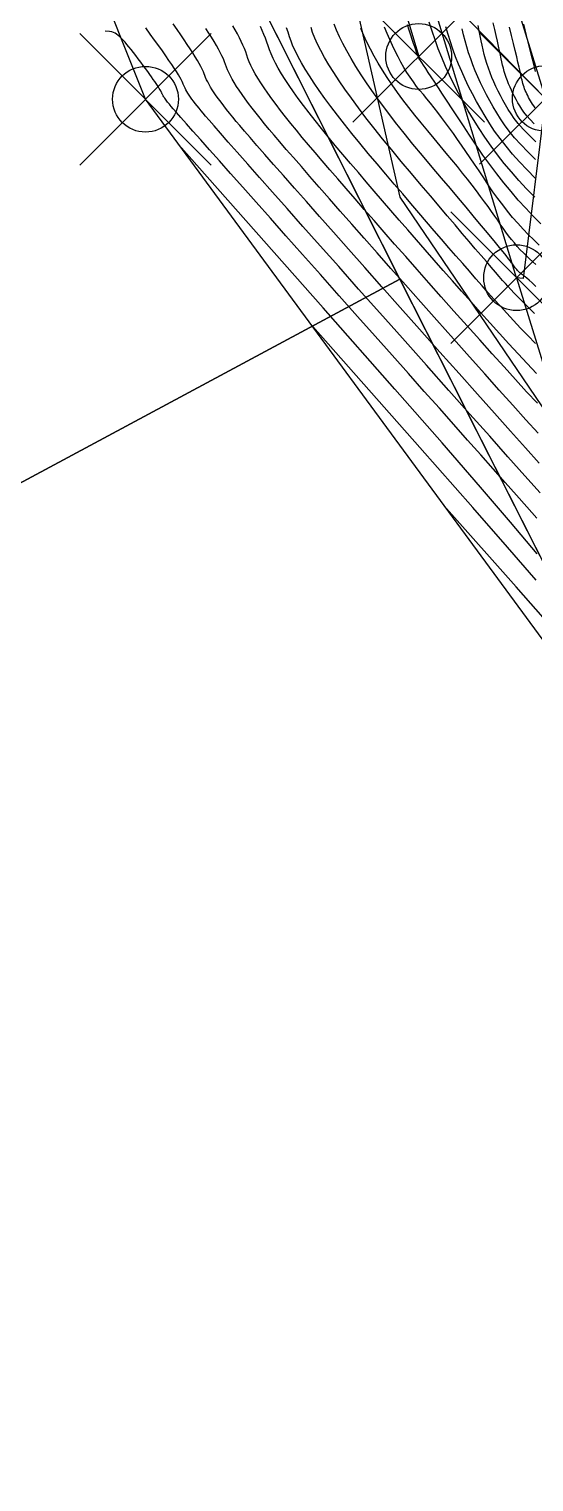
# Model space of a CAD drawing. Extents: x 83 to 1412852, y -76 to 4931706.
# Drawn here: x 1412638.9 to 1412645.04, y 4931529.08 to 4931546.74 of the extents above; entities that cross this region are included whole.
import ezdxf

# ---------------------------------------------------------------- set-up
doc = ezdxf.new("R2010")
doc.units = 0
doc.header["$MEASUREMENT"] = 0
doc.header["$PDMODE"] = 35
doc.header["$PDSIZE"] = 0.8
doc.layers.get('0').update_dxf_attribs({"color": 1, "linetype": 'CONTINUOUS'})
for name, color, linetype in [('Ground topo-Rev01', 1, 'CONTINUOUS'), ('New scratch layer', 1, 'CONTINUOUS'), ('nz-property-titles(LINZ DOWNLOAD)', 1, 'CONTINUOUS')]:
    doc.layers.add(name, color=color, linetype=linetype)

msp = doc.modelspace()

# ---------------------------------------------------------------- linework, layer by layer
for points in [[(1412628.11, 4931577.5), (1412633.05, 4931574.19), (1412634.96, 4931570.18), (1412641.65, 4931558.92), (1412643.23, 4931552.22), (1412645.18, 4931545.9), (1412648.78, 4931537.03), (1412651.34, 4931534.66), (1412654.11, 4931534.38), (1412662.28, 4931539.83)], [(1412637.51, 4931561.72), (1412642.32, 4931553.03), (1412642.88, 4931549.84), (1412643.18, 4931547.95), (1412643.64, 4931546.41)], [(1412644.83, 4931543.72), (1412643.51, 4931548.07)], [(1412645.105, 4931541.466), (1412644.937, 4931541.653), (1412644.756, 4931541.855), (1412644.561, 4931542.072), (1412644.353, 4931542.305), (1412644.132, 4931542.553), (1412643.898, 4931542.816), (1412643.651, 4931543.094), (1412643.416, 4931543.358), (1412643.194, 4931543.608), (1412642.985, 4931543.843), (1412642.789, 4931544.065), (1412642.605, 4931544.272), (1412642.434, 4931544.466), (1412642.276, 4931544.645), (1412642.13, 4931544.81), (1412641.997, 4931544.961), (1412641.877, 4931545.098), (1412641.77, 4931545.22), (1412641.675, 4931545.329), (1412641.593, 4931545.423), (1412641.524, 4931545.503), (1412641.467, 4931545.569), (1412641.423, 4931545.621), (1412641.382, 4931545.671), (1412641.342, 4931545.72), (1412641.305, 4931545.766), (1412641.271, 4931545.811), (1412641.238, 4931545.853), (1412641.208, 4931545.894), (1412641.18, 4931545.933), (1412641.155, 4931545.97), (1412641.132, 4931546.005), (1412641.111, 4931546.039), (1412641.092, 4931546.07), (1412641.076, 4931546.1), (1412641.062, 4931546.128), (1412641.05, 4931546.153), (1412641.041, 4931546.178), (1412641.034, 4931546.2), (1412641.024, 4931546.225), (1412641.01, 4931546.255), (1412640.994, 4931546.287), (1412640.974, 4931546.323), (1412640.951, 4931546.363), (1412640.925, 4931546.406), (1412640.896, 4931546.453), (1412640.864, 4931546.503), (1412640.828, 4931546.556), (1412640.79, 4931546.613), (1412640.748, 4931546.674), (1412640.703, 4931546.738), (1412640.655, 4931546.806)], [(1412645.082, 4931542.193), (1412644.952, 4931542.334), (1412644.817, 4931542.482), (1412644.677, 4931542.635), (1412644.532, 4931542.796), (1412644.383, 4931542.963), (1412644.228, 4931543.136), (1412644.068, 4931543.315), (1412643.914, 4931543.489), (1412643.765, 4931543.658), (1412643.621, 4931543.821), (1412643.482, 4931543.978), (1412643.348, 4931544.129), (1412643.22, 4931544.275), (1412643.097, 4931544.416), (1412642.979, 4931544.55), (1412642.867, 4931544.68), (1412642.759, 4931544.803), (1412642.657, 4931544.921), (1412642.56, 4931545.033), (1412642.469, 4931545.14), (1412642.382, 4931545.241), (1412642.301, 4931545.336), (1412642.225, 4931545.426), (1412642.154, 4931545.513), (1412642.086, 4931545.596), (1412642.022, 4931545.676), (1412641.962, 4931545.753), (1412641.906, 4931545.827), (1412641.854, 4931545.897), (1412641.806, 4931545.964), (1412641.762, 4931546.028), (1412641.722, 4931546.089), (1412641.686, 4931546.147), (1412641.654, 4931546.201), (1412641.626, 4931546.252), (1412641.601, 4931546.3), (1412641.581, 4931546.345), (1412641.565, 4931546.387), (1412641.553, 4931546.425), (1412641.539, 4931546.465), (1412641.522, 4931546.506), (1412641.504, 4931546.548), (1412641.484, 4931546.592), (1412641.461, 4931546.638), (1412641.437, 4931546.685), (1412641.41, 4931546.733), (1412641.382, 4931546.782)], [(1412645.07, 4931542.557), (1412644.959, 4931542.675), (1412644.848, 4931542.795), (1412644.735, 4931542.917), (1412644.622, 4931543.041), (1412644.508, 4931543.167), (1412644.393, 4931543.296), (1412644.277, 4931543.426), (1412644.162, 4931543.555), (1412644.05, 4931543.683), (1412643.938, 4931543.809), (1412643.828, 4931543.934), (1412643.72, 4931544.058), (1412643.613, 4931544.18), (1412643.507, 4931544.301), (1412643.404, 4931544.421), (1412643.301, 4931544.539), (1412643.2, 4931544.656), (1412643.101, 4931544.771), (1412643.003, 4931544.885), (1412642.907, 4931544.998), (1412642.812, 4931545.11), (1412642.718, 4931545.22), (1412642.627, 4931545.328), (1412642.54, 4931545.433), (1412642.457, 4931545.534), (1412642.38, 4931545.631), (1412642.307, 4931545.724), (1412642.24, 4931545.813), (1412642.177, 4931545.899), (1412642.119, 4931545.98), (1412642.065, 4931546.058), (1412642.017, 4931546.131), (1412641.973, 4931546.201), (1412641.934, 4931546.267), (1412641.9, 4931546.329), (1412641.871, 4931546.387), (1412641.847, 4931546.441), (1412641.827, 4931546.491), (1412641.812, 4931546.538), (1412641.796, 4931546.584), (1412641.779, 4931546.631), (1412641.759, 4931546.679), (1412641.739, 4931546.727), (1412641.716, 4931546.775)], [(1412645.064, 4931543.615), (1412645.018, 4931543.656), (1412644.981, 4931543.689), (1412644.953, 4931543.714), (1412644.933, 4931543.73), (1412644.922, 4931543.737), (1412644.912, 4931543.745), (1412644.901, 4931543.753), (1412644.891, 4931543.761), (1412644.881, 4931543.77), (1412644.871, 4931543.779), (1412644.861, 4931543.788), (1412644.851, 4931543.798), (1412644.842, 4931543.808), (1412644.832, 4931543.819), (1412644.823, 4931543.829), (1412644.814, 4931543.84), (1412644.805, 4931543.852), (1412644.796, 4931543.864), (1412644.787, 4931543.876), (1412644.779, 4931543.888), (1412644.77, 4931543.901), (1412644.755, 4931543.922), (1412644.733, 4931543.951), (1412644.703, 4931543.988), (1412644.667, 4931544.033), (1412644.623, 4931544.086), (1412644.573, 4931544.148), (1412644.516, 4931544.217), (1412644.451, 4931544.295), (1412644.38, 4931544.381), (1412644.302, 4931544.474), (1412644.216, 4931544.576), (1412644.124, 4931544.686), (1412644.025, 4931544.805), (1412643.918, 4931544.931), (1412643.805, 4931545.065), (1412643.685, 4931545.207), (1412643.57, 4931545.345), (1412643.462, 4931545.479), (1412643.36, 4931545.608), (1412643.264, 4931545.732), (1412643.175, 4931545.852), (1412643.091, 4931545.968), (1412643.013, 4931546.079), (1412642.942, 4931546.185), (1412642.877, 4931546.287), (1412642.818, 4931546.385), (1412642.765, 4931546.478), (1412642.718, 4931546.566), (1412642.677, 4931546.65), (1412642.642, 4931546.73), (1412642.614, 4931546.805)], [(1412645.126, 4931544.375), (1412645.033, 4931544.468), (1412644.941, 4931544.564), (1412644.851, 4931544.664), (1412644.762, 4931544.767), (1412644.675, 4931544.873), (1412644.589, 4931544.982), (1412644.504, 4931545.095), (1412644.421, 4931545.211), (1412644.339, 4931545.33), (1412644.259, 4931545.453), (1412644.184, 4931545.567), (1412644.113, 4931545.675), (1412644.048, 4931545.775), (1412643.987, 4931545.867), (1412643.931, 4931545.952), (1412643.881, 4931546.029), (1412643.835, 4931546.099), (1412643.793, 4931546.162), (1412643.757, 4931546.216), (1412643.726, 4931546.264), (1412643.7, 4931546.304), (1412643.678, 4931546.336), (1412643.661, 4931546.361), (1412643.65, 4931546.378), (1412643.643, 4931546.388), (1412643.641, 4931546.39), (1412643.637, 4931546.398), (1412643.632, 4931546.412), (1412643.624, 4931546.432), (1412643.615, 4931546.457), (1412643.604, 4931546.489), (1412643.592, 4931546.526), (1412643.578, 4931546.568), (1412643.562, 4931546.617), (1412643.544, 4931546.671), (1412643.524, 4931546.731), (1412643.503, 4931546.797)], [(1412645.05, 4931544.701), (1412644.951, 4931544.802), (1412644.857, 4931544.903), (1412644.767, 4931545.006), (1412644.68, 4931545.11), (1412644.598, 4931545.214), (1412644.519, 4931545.32), (1412644.445, 4931545.427), (1412644.374, 4931545.534), (1412644.307, 4931545.642), (1412644.242, 4931545.75), (1412644.181, 4931545.858), (1412644.123, 4931545.965), (1412644.068, 4931546.073), (1412644.016, 4931546.181), (1412643.967, 4931546.289), (1412643.921, 4931546.397), (1412643.878, 4931546.505), (1412643.839, 4931546.612), (1412643.802, 4931546.72), (1412643.769, 4931546.828)], [(1412645.065, 4931545.372), (1412644.981, 4931545.452), (1412644.909, 4931545.526), (1412644.849, 4931545.594), (1412644.801, 4931545.656), (1412644.764, 4931545.711), (1412644.729, 4931545.767), (1412644.696, 4931545.823), (1412644.664, 4931545.878), (1412644.634, 4931545.934), (1412644.606, 4931545.989), (1412644.579, 4931546.045), (1412644.554, 4931546.101), (1412644.53, 4931546.156), (1412644.508, 4931546.212), (1412644.488, 4931546.268), (1412644.469, 4931546.323), (1412644.452, 4931546.379), (1412644.436, 4931546.435), (1412644.422, 4931546.491), (1412644.41, 4931546.546), (1412644.399, 4931546.602), (1412644.387, 4931546.661), (1412644.375, 4931546.722), (1412644.361, 4931546.786)], [(1412645.045, 4931545.591), (1412644.994, 4931545.642), (1412644.953, 4931545.689), (1412644.919, 4931545.732), (1412644.894, 4931545.77), (1412644.87, 4931545.808), (1412644.847, 4931545.847), (1412644.826, 4931545.885), (1412644.805, 4931545.923), (1412644.785, 4931545.961), (1412644.767, 4931546), (1412644.75, 4931546.038), (1412644.733, 4931546.076), (1412644.718, 4931546.115), (1412644.704, 4931546.153), (1412644.691, 4931546.191), (1412644.679, 4931546.229), (1412644.669, 4931546.268), (1412644.659, 4931546.306), (1412644.65, 4931546.344), (1412644.643, 4931546.383), (1412644.634, 4931546.427), (1412644.623, 4931546.477), (1412644.611, 4931546.534), (1412644.597, 4931546.597), (1412644.581, 4931546.665), (1412644.564, 4931546.74), (1412644.545, 4931546.821)], [(1412645.061, 4931546.227), (1412645.039, 4931546.317), (1412645.013, 4931546.421), (1412644.984, 4931546.536), (1412644.952, 4931546.665), (1412644.917, 4931546.805)], [(1412645.076, 4931540.796), (1412644.955, 4931540.932), (1412644.827, 4931541.077), (1412644.69, 4931541.231), (1412644.546, 4931541.394), (1412644.394, 4931541.565), (1412644.234, 4931541.746), (1412644.066, 4931541.934), (1412643.891, 4931542.132), (1412643.708, 4931542.338), (1412643.517, 4931542.553), (1412643.318, 4931542.777), (1412643.112, 4931543.009), (1412642.897, 4931543.25), (1412642.675, 4931543.5), (1412642.446, 4931543.758), (1412642.23, 4931544.001), (1412642.027, 4931544.229), (1412641.838, 4931544.442), (1412641.663, 4931544.639), (1412641.501, 4931544.821), (1412641.353, 4931544.988), (1412641.219, 4931545.14), (1412641.098, 4931545.276), (1412640.991, 4931545.397), (1412640.897, 4931545.503), (1412640.817, 4931545.593), (1412640.75, 4931545.668), (1412640.698, 4931545.728), (1412640.658, 4931545.773), (1412640.633, 4931545.803), (1412640.621, 4931545.817), (1412640.61, 4931545.83), (1412640.599, 4931545.844), (1412640.589, 4931545.856), (1412640.579, 4931545.868), (1412640.57, 4931545.88), (1412640.562, 4931545.891), (1412640.555, 4931545.902), (1412640.548, 4931545.912), (1412640.541, 4931545.921), (1412640.536, 4931545.931), (1412640.531, 4931545.939), (1412640.526, 4931545.947), (1412640.522, 4931545.955), (1412640.519, 4931545.962), (1412640.517, 4931545.968), (1412640.515, 4931545.974), (1412640.511, 4931545.983), (1412640.505, 4931545.993), (1412640.498, 4931546.006), (1412640.488, 4931546.022), (1412640.477, 4931546.039), (1412640.464, 4931546.059), (1412640.449, 4931546.081), (1412640.433, 4931546.105), (1412640.414, 4931546.132), (1412640.394, 4931546.161), (1412640.371, 4931546.192), (1412640.347, 4931546.226), (1412640.321, 4931546.262), (1412640.293, 4931546.3), (1412640.264, 4931546.34), (1412640.232, 4931546.383), (1412640.202, 4931546.423), (1412640.173, 4931546.46), (1412640.146, 4931546.495), (1412640.119, 4931546.527), (1412640.094, 4931546.557), (1412640.071, 4931546.584), (1412640.049, 4931546.608), (1412640.028, 4931546.63), (1412640.007, 4931546.649), (1412639.988, 4931546.666), (1412639.969, 4931546.68), (1412639.95, 4931546.692), (1412639.931, 4931546.701), (1412639.91, 4931546.708), (1412639.882, 4931546.713), (1412639.829, 4931546.717)], [(1412645.117, 4931541.102), (1412644.93, 4931541.312), (1412644.725, 4931541.542), (1412644.503, 4931541.791), (1412644.263, 4931542.06), (1412644.007, 4931542.348), (1412643.733, 4931542.656), (1412643.442, 4931542.983), (1412643.168, 4931543.292), (1412642.909, 4931543.582), (1412642.668, 4931543.855), (1412642.443, 4931544.108), (1412642.234, 4931544.344), (1412642.041, 4931544.561), (1412641.865, 4931544.759), (1412641.706, 4931544.939), (1412641.563, 4931545.101), (1412641.436, 4931545.245), (1412641.326, 4931545.37), (1412641.232, 4931545.476), (1412641.155, 4931545.565), (1412641.094, 4931545.635), (1412641.05, 4931545.686), (1412641.022, 4931545.719), (1412640.996, 4931545.751), (1412640.971, 4931545.782), (1412640.947, 4931545.811), (1412640.925, 4931545.84), (1412640.904, 4931545.867), (1412640.885, 4931545.893), (1412640.867, 4931545.917), (1412640.851, 4931545.941), (1412640.836, 4931545.963), (1412640.823, 4931545.985), (1412640.811, 4931546.005), (1412640.801, 4931546.024), (1412640.792, 4931546.041), (1412640.785, 4931546.058), (1412640.779, 4931546.073), (1412640.774, 4931546.087), (1412640.766, 4931546.106), (1412640.754, 4931546.129), (1412640.738, 4931546.157), (1412640.719, 4931546.189), (1412640.696, 4931546.226), (1412640.669, 4931546.267), (1412640.639, 4931546.313), (1412640.605, 4931546.363), (1412640.567, 4931546.418), (1412640.525, 4931546.477), (1412640.48, 4931546.541), (1412640.431, 4931546.609), (1412640.378, 4931546.682), (1412640.322, 4931546.76)], [(1412645.093, 4931541.83), (1412644.944, 4931541.993), (1412644.786, 4931542.168), (1412644.619, 4931542.354), (1412644.443, 4931542.55), (1412644.257, 4931542.758), (1412644.063, 4931542.976), (1412643.86, 4931543.205), (1412643.665, 4931543.424), (1412643.479, 4931543.633), (1412643.303, 4931543.832), (1412643.135, 4931544.021), (1412642.977, 4931544.201), (1412642.827, 4931544.371), (1412642.686, 4931544.53), (1412642.555, 4931544.68), (1412642.432, 4931544.82), (1412642.318, 4931544.95), (1412642.214, 4931545.071), (1412642.118, 4931545.181), (1412642.031, 4931545.281), (1412641.953, 4931545.372), (1412641.884, 4931545.453), (1412641.824, 4931545.524), (1412641.768, 4931545.592), (1412641.714, 4931545.658), (1412641.663, 4931545.721), (1412641.616, 4931545.782), (1412641.572, 4931545.84), (1412641.531, 4931545.896), (1412641.493, 4931545.949), (1412641.458, 4931545.999), (1412641.427, 4931546.047), (1412641.398, 4931546.093), (1412641.373, 4931546.136), (1412641.351, 4931546.176), (1412641.332, 4931546.214), (1412641.316, 4931546.249), (1412641.303, 4931546.282), (1412641.293, 4931546.312), (1412641.281, 4931546.345), (1412641.266, 4931546.38), (1412641.249, 4931546.418), (1412641.229, 4931546.458), (1412641.206, 4931546.5), (1412641.181, 4931546.545), (1412641.153, 4931546.593), (1412641.123, 4931546.643), (1412641.09, 4931546.695), (1412641.054, 4931546.75)], [(1412645.058, 4931542.921), (1412644.967, 4931543.016), (1412644.879, 4931543.108), (1412644.794, 4931543.199), (1412644.712, 4931543.287), (1412644.633, 4931543.372), (1412644.558, 4931543.456), (1412644.486, 4931543.537), (1412644.411, 4931543.621), (1412644.335, 4931543.708), (1412644.256, 4931543.798), (1412644.175, 4931543.891), (1412644.091, 4931543.987), (1412644.006, 4931544.085), (1412643.918, 4931544.187), (1412643.828, 4931544.291), (1412643.736, 4931544.398), (1412643.641, 4931544.509), (1412643.545, 4931544.622), (1412643.446, 4931544.738), (1412643.344, 4931544.857), (1412643.241, 4931544.978), (1412643.136, 4931545.103), (1412643.028, 4931545.231), (1412642.926, 4931545.354), (1412642.829, 4931545.472), (1412642.738, 4931545.586), (1412642.653, 4931545.695), (1412642.574, 4931545.8), (1412642.5, 4931545.9), (1412642.431, 4931545.996), (1412642.369, 4931546.087), (1412642.312, 4931546.173), (1412642.261, 4931546.255), (1412642.215, 4931546.332), (1412642.175, 4931546.405), (1412642.141, 4931546.473), (1412642.112, 4931546.537), (1412642.089, 4931546.596), (1412642.072, 4931546.65), (1412642.054, 4931546.704), (1412642.035, 4931546.757)], [(1412645.046, 4931543.284), (1412644.974, 4931543.356), (1412644.909, 4931543.421), (1412644.852, 4931543.48), (1412644.801, 4931543.532), (1412644.759, 4931543.577), (1412644.723, 4931543.616), (1412644.694, 4931543.648), (1412644.66, 4931543.687), (1412644.62, 4931543.733), (1412644.573, 4931543.787), (1412644.521, 4931543.847), (1412644.463, 4931543.915), (1412644.399, 4931543.99), (1412644.328, 4931544.072), (1412644.252, 4931544.161), (1412644.17, 4931544.258), (1412644.082, 4931544.361), (1412643.988, 4931544.472), (1412643.888, 4931544.59), (1412643.782, 4931544.715), (1412643.67, 4931544.847), (1412643.553, 4931544.986), (1412643.429, 4931545.133), (1412643.312, 4931545.274), (1412643.201, 4931545.41), (1412643.096, 4931545.541), (1412642.999, 4931545.666), (1412642.907, 4931545.787), (1412642.823, 4931545.902), (1412642.744, 4931546.011), (1412642.672, 4931546.116), (1412642.607, 4931546.215), (1412642.548, 4931546.309), (1412642.496, 4931546.398), (1412642.45, 4931546.481), (1412642.411, 4931546.56), (1412642.378, 4931546.633), (1412642.351, 4931546.7), (1412642.332, 4931546.763)], [(1412645.065, 4931543.879), (1412645.026, 4931543.913), (1412644.987, 4931543.948), (1412644.949, 4931543.984), (1412644.912, 4931544.021), (1412644.875, 4931544.06), (1412644.838, 4931544.1), (1412644.803, 4931544.142), (1412644.767, 4931544.185), (1412644.733, 4931544.229), (1412644.699, 4931544.274), (1412644.665, 4931544.321), (1412644.632, 4931544.369), (1412644.6, 4931544.418), (1412644.565, 4931544.47), (1412644.526, 4931544.526), (1412644.485, 4931544.584), (1412644.44, 4931544.644), (1412644.393, 4931544.708), (1412644.342, 4931544.775), (1412644.289, 4931544.845), (1412644.232, 4931544.917), (1412644.172, 4931544.993), (1412644.11, 4931545.071), (1412644.044, 4931545.152), (1412643.975, 4931545.236), (1412643.903, 4931545.323), (1412643.829, 4931545.413), (1412643.751, 4931545.506), (1412643.67, 4931545.602), (1412643.593, 4931545.696), (1412643.519, 4931545.79), (1412643.448, 4931545.882), (1412643.381, 4931545.974), (1412643.318, 4931546.064), (1412643.258, 4931546.154), (1412643.201, 4931546.242), (1412643.149, 4931546.329), (1412643.099, 4931546.415), (1412643.053, 4931546.5), (1412643.011, 4931546.584), (1412642.972, 4931546.667), (1412642.936, 4931546.749)], [(1412645.104, 4931544.116), (1412645.038, 4931544.179), (1412644.972, 4931544.245), (1412644.908, 4931544.312), (1412644.845, 4931544.382), (1412644.782, 4931544.454), (1412644.721, 4931544.529), (1412644.661, 4931544.606), (1412644.601, 4931544.685), (1412644.543, 4931544.766), (1412644.486, 4931544.85), (1412644.43, 4931544.935), (1412644.374, 4931545.019), (1412644.32, 4931545.1), (1412644.266, 4931545.179), (1412644.214, 4931545.256), (1412644.162, 4931545.33), (1412644.111, 4931545.402), (1412644.062, 4931545.472), (1412644.013, 4931545.539), (1412643.965, 4931545.604), (1412643.918, 4931545.667), (1412643.872, 4931545.728), (1412643.827, 4931545.786), (1412643.782, 4931545.842), (1412643.739, 4931545.896), (1412643.697, 4931545.947), (1412643.655, 4931545.996), (1412643.615, 4931546.047), (1412643.575, 4931546.101), (1412643.536, 4931546.157), (1412643.498, 4931546.216), (1412643.461, 4931546.276), (1412643.425, 4931546.34), (1412643.39, 4931546.405), (1412643.355, 4931546.473), (1412643.321, 4931546.543), (1412643.289, 4931546.616), (1412643.257, 4931546.691), (1412643.226, 4931546.768)], [(1412645.057, 4931544.932), (1412644.958, 4931545.031), (1412644.866, 4931545.128), (1412644.781, 4931545.224), (1412644.702, 4931545.318), (1412644.629, 4931545.411), (1412644.563, 4931545.503), (1412644.504, 4931545.593), (1412644.448, 4931545.684), (1412644.394, 4931545.774), (1412644.342, 4931545.864), (1412644.293, 4931545.955), (1412644.247, 4931546.045), (1412644.204, 4931546.136), (1412644.163, 4931546.226), (1412644.124, 4931546.317), (1412644.088, 4931546.407), (1412644.055, 4931546.498), (1412644.025, 4931546.588), (1412643.997, 4931546.679), (1412643.971, 4931546.769)], [(1412645.059, 4931545.158), (1412644.966, 4931545.25), (1412644.881, 4931545.338), (1412644.805, 4931545.422), (1412644.739, 4931545.503), (1412644.682, 4931545.579), (1412644.634, 4931545.652), (1412644.588, 4931545.725), (1412644.545, 4931545.798), (1412644.503, 4931545.871), (1412644.464, 4931545.944), (1412644.427, 4931546.017), (1412644.391, 4931546.09), (1412644.358, 4931546.163), (1412644.327, 4931546.236), (1412644.298, 4931546.31), (1412644.272, 4931546.383), (1412644.247, 4931546.456), (1412644.224, 4931546.529), (1412644.204, 4931546.602), (1412644.185, 4931546.675), (1412644.169, 4931546.748)], [(1412645.056, 4931545.785), (1412645.038, 4931545.808), (1412645.024, 4931545.829), (1412645.011, 4931545.85), (1412644.999, 4931545.871), (1412644.987, 4931545.892), (1412644.975, 4931545.913), (1412644.965, 4931545.934), (1412644.955, 4931545.954), (1412644.945, 4931545.975), (1412644.936, 4931545.996), (1412644.928, 4931546.017), (1412644.92, 4931546.038), (1412644.913, 4931546.059), (1412644.907, 4931546.08), (1412644.901, 4931546.101), (1412644.896, 4931546.121), (1412644.891, 4931546.142), (1412644.887, 4931546.163), (1412644.881, 4931546.193), (1412644.872, 4931546.233), (1412644.861, 4931546.282), (1412644.847, 4931546.34), (1412644.831, 4931546.407), (1412644.812, 4931546.483), (1412644.792, 4931546.569), (1412644.768, 4931546.664), (1412644.743, 4931546.768)], [(1412645.08, 4931540.361), (1412644.755, 4931540.747), (1412644.392, 4931541.173), (1412643.924, 4931541.713), (1412643.352, 4931542.366), (1412642.481, 4931543.354), (1412640.727, 4931545.337)], [(1412644.83, 4931543.72), (1412646.03, 4931539.83), (1412646.99, 4931536.82), (1412648.15, 4931534.19), (1412651.5, 4931532.78), (1412653.74, 4931532.89), (1412655.25, 4931533.57), (1412657.05, 4931534.8)], [(1412645.067, 4931540.042), (1412644.72, 4931540.442), (1412644.297, 4931540.926), (1412643.652, 4931541.657), (1412642.354, 4931543.125)], [(1412645.242, 4931539.485), (1412644.824, 4931539.96), (1412643.98, 4931540.913)]]:
    msp.add_lwpolyline(points)
at = {"layer": 'Ground topo-Rev01', "color": 7}
for p in [(1412643.64, 4931546.41, 74.59), (1412640.32, 4931545.89, 76.95), (1412645.18, 4931545.9, 73.16), (1412644.83, 4931543.72, 75.27)]:
    msp.add_point(p, dxfattribs=at)
at = {"layer": 'New scratch layer', "color": 7, "linetype": 'Continuous', "flags": 128}
for points in [[(1412653.524, 4931556.488), (1412661.375, 4931553.403), (1412661.821, 4931549.139), (1412658.755, 4931547.976), (1412657.803, 4931545.218), (1412658.899, 4931542.933), (1412660.132, 4931540.572), (1412661.527, 4931539.447), (1412662.127, 4931539.635), (1412662.333, 4931539.634), (1412657.05, 4931534.8), (1412651.5, 4931532.78), (1412643.415, 4931544.698), (1412641.047, 4931555.109), (1412653.524, 4931556.488)], [(1412639.91, 4931554), (1412642.736, 4931554.541), (1412642.32, 4931553.03), (1412642.88, 4931549.84), (1412643.18, 4931547.95), (1412645.18, 4931545.9), (1412644.911, 4931543.712), (1412644.83, 4931543.72), (1412646.03, 4931539.83), (1412648.78, 4931537.03), (1412651.34, 4931534.66), (1412654.11, 4931534.38), (1412657.05, 4931534.8), (1412655.25, 4931533.57), (1412653.764, 4931532.881), (1412651.43, 4931532.703), (1412648.7, 4931533.15), (1412647.313, 4931534.133), (1412645.3, 4931539.115), (1412640.32, 4931545.89), (1412639.65, 4931547.57), (1412639.24, 4931547.71), (1412639.91, 4931554)]]:
    msp.add_lwpolyline(points, close=True, dxfattribs=at)
at = {"layer": 'nz-property-titles(LINZ DOWNLOAD)', "color": 7, "linetype": 'Continuous', "flags": 128}
for points in [[(1412682.698, 4931640.466), (1412710.054, 4931647.15), (1412737.411, 4931653.834), (1412764.203, 4931660.383), (1412779.006, 4931654.39), (1412775.741, 4931621.476), (1412777.168, 4931607.161), (1412789.245, 4931608.4), (1412777.36, 4931579.102), (1412649.678, 4931531.313), (1412643.411, 4931543.701), (1412638.895, 4931552.662), (1412621.576, 4931587.766), (1412660.662, 4931597.302), (1412699.748, 4931606.839), (1412682.698, 4931640.466)], [(1412590.081, 4931596.305), (1412611.422, 4931607.083), (1412621.576, 4931587.766), (1412638.895, 4931552.662), (1412643.411, 4931543.701), (1412600.705, 4931520.752), (1412596.296, 4931529.767), (1412591.809, 4931538.935), (1412590.081, 4931596.305)], [(1412592.152, 4931527.574), (1412596.296, 4931529.767), (1412600.705, 4931520.752), (1412643.411, 4931543.701), (1412649.678, 4931531.313), (1412665.043, 4931501.039), (1412593.017, 4931498.869), (1412592.152, 4931527.574)]]:
    msp.add_lwpolyline(points, close=True, dxfattribs=at)

doc.saveas('drawing.dxf')
